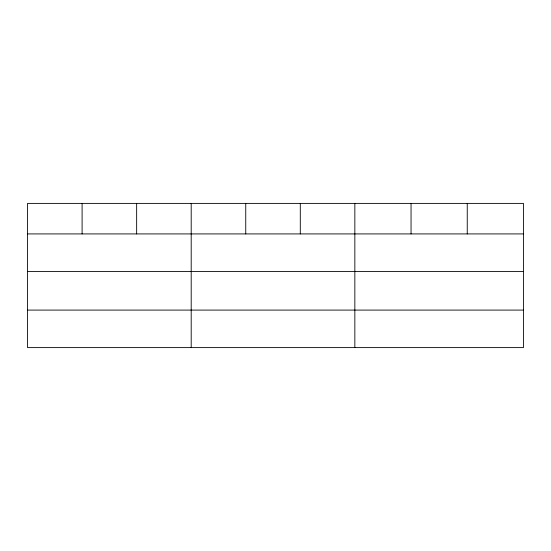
<?xml version="1.0" encoding="UTF-8"?>
<svg xmlns="http://www.w3.org/2000/svg" width="551" height="551" viewBox="0 0 551 551"><rect width="100%" height="100%" fill="white"/><g stroke="black" fill="none" stroke-linecap="round" stroke-linejoin="round"><path stroke-width="0.83" d="M523.45 271.436L523.45 203.395L27.55 203.395L27.55 347.605L523.45 347.605L523.45 271.436L27.55 271.436M27.55 233.92L523.45 233.92M27.55 310.089L523.45 310.089M467.248 203.395L467.248 233.92M411.046 203.395L411.046 233.92M354.844 203.395L354.844 347.605M300.295 203.395L300.295 233.92M245.746 203.395L245.746 233.92M191.197 203.395L191.197 347.605M136.648 203.395L136.648 233.92M82.099 203.395L82.099 233.92"/></g></svg>
